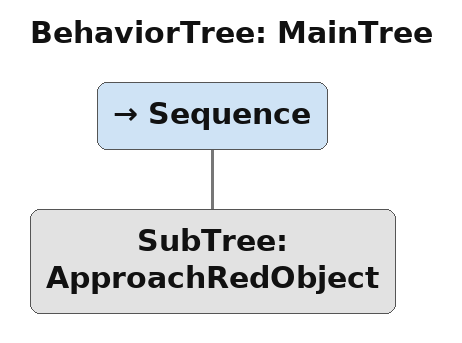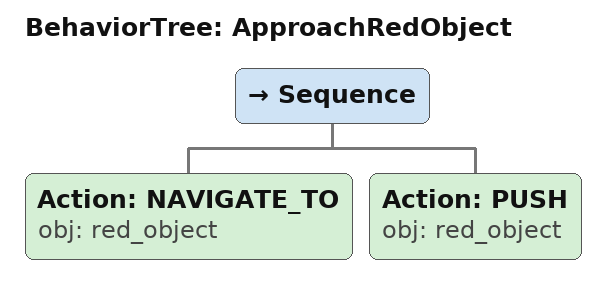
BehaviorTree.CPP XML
<root main_tree_to_execute="MainTree">
  <BehaviorTree ID="MainTree">
    <Sequence>
      <!-- Execute subtree ApproachRedObject -->
      <SubTree ID="ApproachRedObject" />
    </Sequence>
  </BehaviorTree>
  <!-- Subtree definition ApproachRedObject -->
  <BehaviorTree ID="ApproachRedObject">
    <Sequence>
      <!-- Navigate to red_object -->
      <Action ID="NAVIGATE_TO" obj="red_object" />
      <!-- Push red_object forward toward front edge of table -->
      <Action ID="PUSH" obj="red_object" />
    </Sequence>
  </BehaviorTree>
</root>
